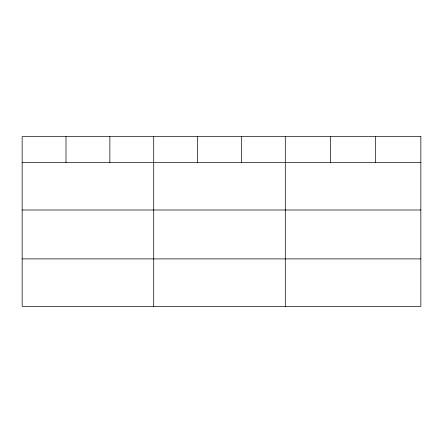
<?xml version="1.0" encoding="UTF-8"?>
<svg xmlns="http://www.w3.org/2000/svg" width="443" height="443" viewBox="0 0 443 443"><rect width="100%" height="100%" fill="white"/><g stroke="black" fill="none" stroke-linecap="round" stroke-linejoin="round"><path stroke-width="0.66" d="M22.15 162.531L420.85 162.531M22.15 209.993L420.85 209.993M22.15 258.895L420.85 258.895M375.664 136.638L375.664 162.531M330.478 136.638L330.478 162.531M285.292 136.638L285.292 306.362M241.435 136.638L241.435 162.531M197.578 136.638L197.578 162.531M153.721 136.638L153.721 306.362M109.864 136.638L109.864 162.531M66.007 136.638L66.007 162.531M420.85 136.638L22.15 136.638L22.15 306.362L420.85 306.362L420.85 136.638"/></g></svg>
